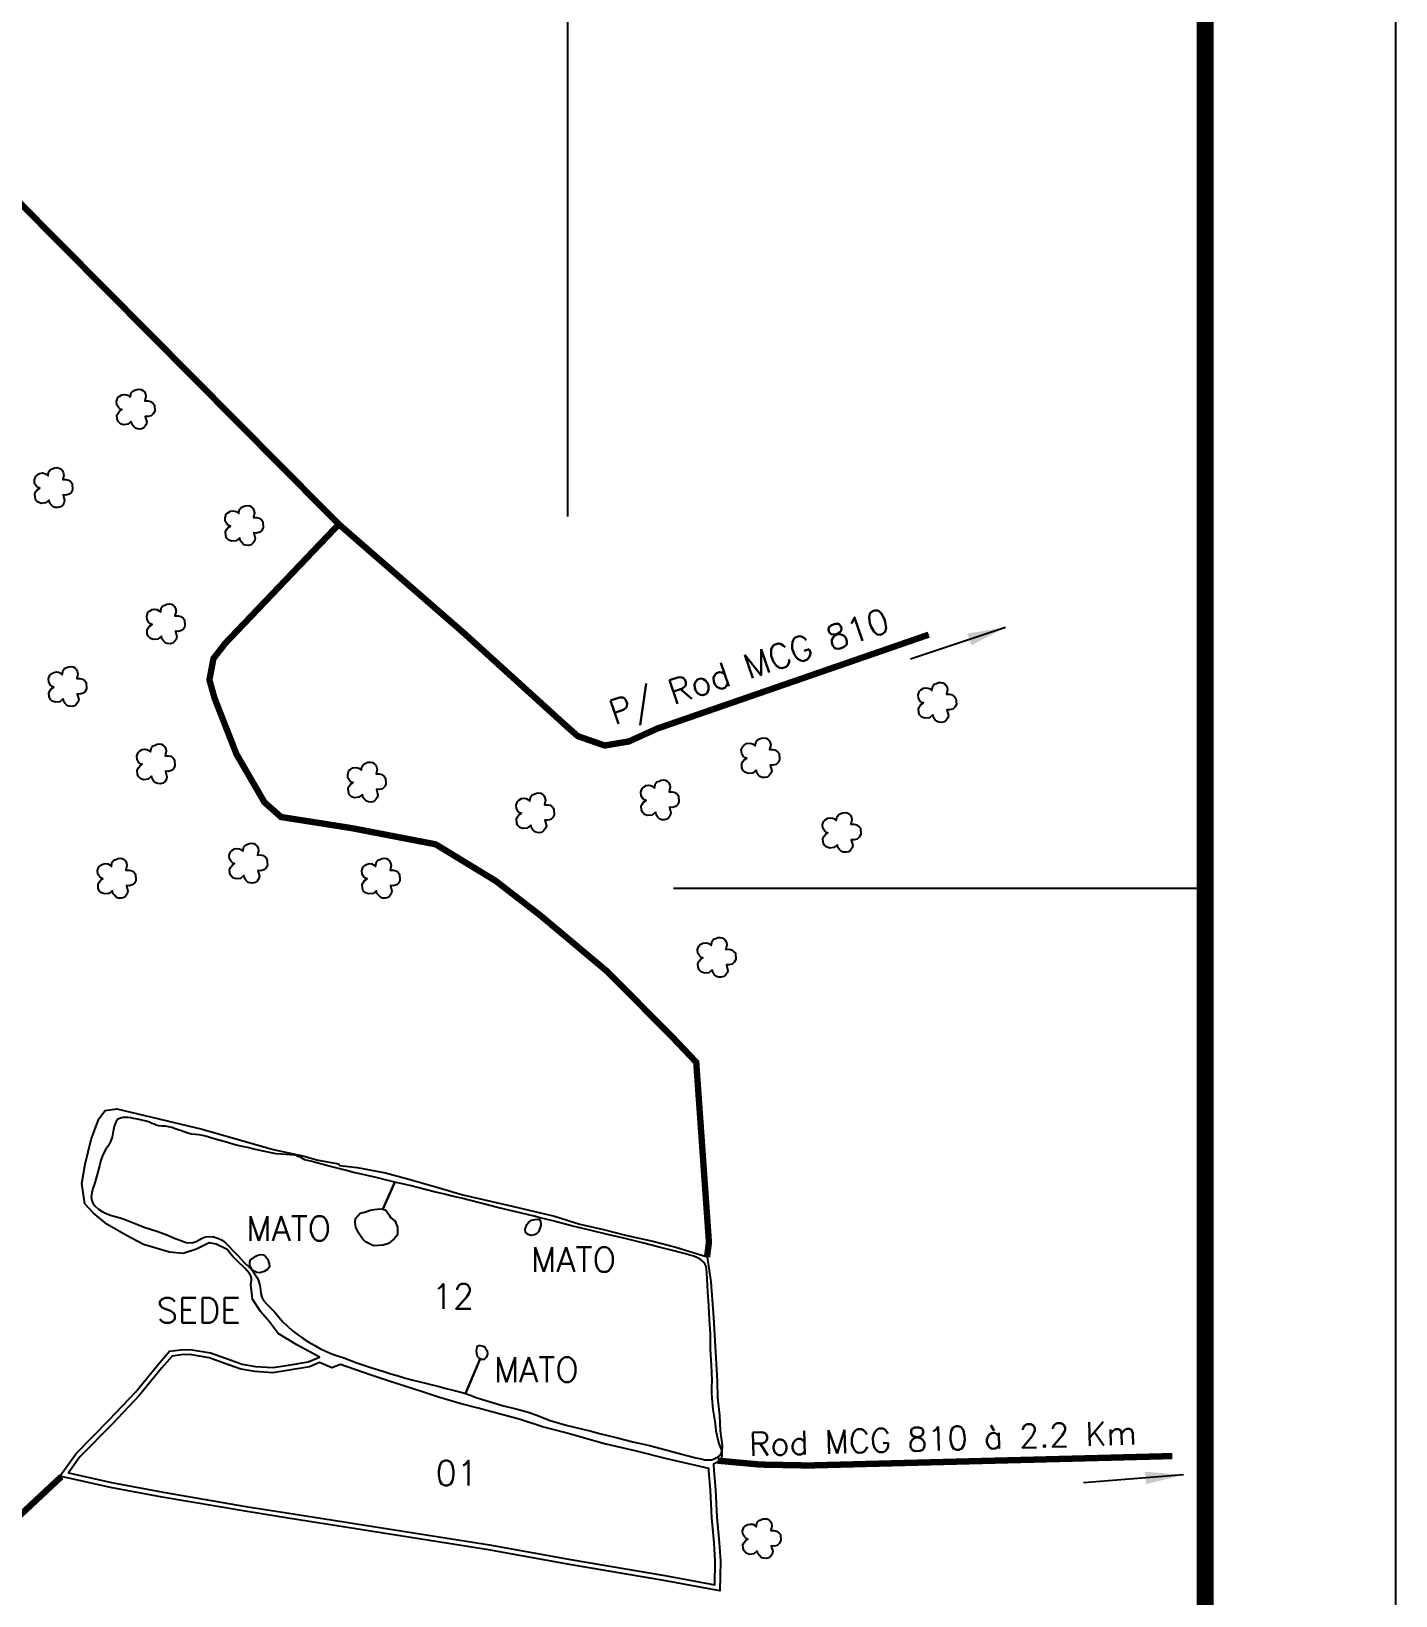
# Model space of a CAD drawing. Extents: x 728902 to 732052, y 7818439 to 7822894.
# Drawn here: x 730978 to 732052, y 7819843 to 7821075 of the extents above; entities that cross this region are included whole.
import ezdxf

# ---------------------------------------------------------------- set-up
doc = ezdxf.new("R2010")
doc.units = 0
doc.header["$MEASUREMENT"] = 0
doc.linetypes.add('CONTINUO', pattern=[0])
doc.linetypes.add('LIN0', pattern=[0])
doc.layers.add('0114000205', color=1, linetype='Continuous', lineweight=25)
doc.layers.add('TEXTO_DIVERSOS', color=7, linetype='Continuous', lineweight=5)
for name, color, linetype in [('0114000205001', 5, 'Continuous'), ('0114000205012', 5, 'Continuous'), ('ESTRADA', 1, 'Continuous'), ('MALHA', 8, 'Continuous'), ('MARGEM', 5, 'Continuous'), ('MATO', 3, 'Continuous'), ('TEXTO', 7, 'Continuous'), ('TEXTO_NUN_TAL', 7, 'Continuous')]:
    doc.layers.add(name, color=color, linetype=linetype)
doc.styles.add('Simplex', font='simplex.shx')
doc.styles.get("Standard").update_dxf_attribs({"font": 'arial.ttf'})
doc.dimstyles.new('ISO-25', dxfattribs={"dimtxt": 2.5, "dimasz": 2.5, "dimexe": 1.25, "dimexo": 0.625, "dimtad": 1, "dimtxsty": 'Standard', "dimcen": 2.5, "dimadec": 0, "dimazin": 0, "dimtfac": 1, "dimtmove": 0, "dimatfit": 3, "dimfxl": 0, "dimarcsym": 0})

msp = doc.modelspace()

# ---------------------------------------------------------------- linework, layer by layer
at = {"layer": '0114000205', "linetype": 'ByBlock'}
msp.add_lwpolyline([(731202.7, 7820032), (731186.8, 7820040.8), (731171.9, 7820049.6), (731164.9, 7820059.1), (731158.1, 7820067), (731151.9, 7820076.6), (731150.4, 7820088.4), (731151, 7820091.4), (731151.1, 7820093.2), (731150.5, 7820095), (731149.5, 7820096.9), (731145.9, 7820101.1), (731139.9, 7820106.5), (731136.2, 7820110.6), (731131.8, 7820115.8), (731123.2, 7820119.9), (731117.7, 7820121.1), (731107.6, 7820116.1), (731097.2, 7820112.7), (731086.4, 7820113.7), (731066.1, 7820119.8), (731052.6, 7820126.9), (731037.1, 7820135.8), (731026.4, 7820144.5), (731019.7, 7820151.7), (731017.5, 7820167.7), (731020, 7820183), (731024.9, 7820202.4), (731030.7, 7820218.6), (731035.7, 7820225.3), (731044.9, 7820226.6), (731112.1, 7820210.4), (731168.1, 7820194.4), (731191.5, 7820189.5), (731203.5, 7820186.2), (731219.6, 7820183.3), (731220.6, 7820181.9), (731234.3, 7820180.2), (731256.6, 7820176), (731274.8, 7820171.1), (731296.9, 7820164.8), (731317.3, 7820158.9), (731356.2, 7820149.9), (731389.7, 7820142), (731409.5, 7820135.7), (731428.2, 7820131.6), (731445.6, 7820127.1), (731466.9, 7820122.3), (731485.2, 7820117.7), (731509.7, 7820109.9), (731512.7, 7820090.3), (731514.8, 7820062.1), (731517.7, 7820012.1), (731517.9, 7819999.1), (731519.5, 7819985), (731520.1, 7819973), (731521.7, 7819961.4), (731521.1, 7819949.8), (731514.9, 7819946.8), (731515.1, 7819941.7), (731516.3, 7819926.5), (731517.4, 7819904.9), (731519.3, 7819885.1), (731520.2, 7819870.4), (731519.8, 7819847), (731475.8, 7819855.1), (731401.5, 7819867.7), (731337.6, 7819879.2), (731238.1, 7819895), (731179.8, 7819904.2), (731146, 7819909.6), (731080.8, 7819920.7), (731039.9, 7819928.3), (731000.2, 7819937.2), (731012.9, 7819955), (731038.7, 7819981.4), (731059.9, 7820003.6), (731077.2, 7820024.9), (731086.6, 7820035.6), (731095.4, 7820036.8), (731102.8, 7820037.1), (731118.8, 7820034.3), (731135.1, 7820028.6), (731143.6, 7820025.4), (731154.1, 7820023.6), (731167.7, 7820022.8), (731178.6, 7820024.3), (731195.6, 7820027.2), (731204.6, 7820031.1)], close=True, dxfattribs=at)
at = {"layer": '0114000205001', "linetype": 'ByBlock'}
msp.add_lwpolyline([(731221, 7820025.2), (731221, 7820025.2), (731214.2, 7820022.7), (731204.6, 7820026.8), (731196.7, 7820023.3), (731179.2, 7820020.4), (731167.8, 7820018.7), (731153.6, 7820019.6), (731142.6, 7820021.5), (731133.7, 7820024.8), (731117.8, 7820030.4), (731102.5, 7820033), (731095.7, 7820032.8), (731088.6, 7820031.8), (731080.3, 7820022.4), (731062.9, 7820001), (731041.6, 7819978.6), (731016, 7819952.4), (731006.9, 7819939.8), (731040.7, 7819932.3), (731081.5, 7819924.7), (731146.7, 7819913.5), (731180.4, 7819908.2), (731238.7, 7819898.9), (731338.3, 7819883.1), (731402.2, 7819871.7), (731476.5, 7819859), (731515.9, 7819851.8), (731516.2, 7819870.3), (731515.3, 7819884.8), (731513.4, 7819904.6), (731512.3, 7819926.3), (731511.1, 7819941.5), (731511, 7819943.4), (731478, 7819950.9), (731454.1, 7819957), (731430.2, 7819962.5), (731429.7, 7819962.5), (731405.2, 7819969.5), (731397.4, 7819971.7), (731380.1, 7819976), (731362.5, 7819981.8), (731349.9, 7819985.3), (731329.5, 7819990.9), (731316.2, 7819994.2), (731298.2, 7819999.5), (731285.6, 7820003.6), (731259.5, 7820012.2), (731244.4, 7820017.2)], close=True, dxfattribs=at)
at = {"layer": '0114000205012', "linetype": 'ByBlock'}
msp.add_lwpolyline([(731511.7, 7820060.3), (731511.2, 7820071.5), (731510.4, 7820082.8), (731509.9, 7820092.7), (731509.6, 7820097), (731509.4, 7820100.3), (731509, 7820102.4), (731508.3, 7820103.9), (731507.3, 7820105.4), (731505.9, 7820106.8), (731504.2, 7820108.1), (731502.1, 7820109.2), (731499.4, 7820110.4), (731496.2, 7820111.4), (731492.8, 7820112.3), (731488.6, 7820113.5), (731483.5, 7820114.8), (731472, 7820117.6), (731459, 7820120.9), (731445.2, 7820124.3), (731431.4, 7820127.6), (731417.4, 7820131.1), (731403, 7820134.5), (731388.3, 7820138.3), (731378.3, 7820140.8), (731377.3, 7820139.4), (731378.6, 7820138.2), (731378.8, 7820135), (731378.3, 7820133), (731377.1, 7820129.8), (731375.3, 7820128.1), (731373.8, 7820127.4), (731371, 7820126.8), (731368.8, 7820127.5), (731366.7, 7820129.4), (731366.5, 7820131.8), (731367.7, 7820135.4), (731369.2, 7820137.1), (731371.5, 7820138.9), (731374.1, 7820139.5), (731376.9, 7820139.7), (731377.3, 7820139.4), (731378.3, 7820140.8), (731373.6, 7820141.9), (731359.1, 7820145.5), (731344.8, 7820148.9), (731330.6, 7820152.5), (731316.3, 7820156.1), (731309.1, 7820157.8), (731302, 7820159.6), (731295.8, 7820160.9), (731288.9, 7820162.7), (731275.8, 7820166.1), (731264, 7820168.8), (731254.5, 7820147.6), (731256.7, 7820146.8), (731259.1, 7820143.3), (731260.8, 7820140.8), (731263.9, 7820138.2), (731266, 7820133.3), (731266.1, 7820127.3), (731263.4, 7820124.1), (731258.8, 7820120.4), (731254.6, 7820119.1), (731247, 7820118.7), (731240.9, 7820121.7), (731238.5, 7820124.1), (731235.3, 7820128.8), (731233.2, 7820133.4), (731232.7, 7820137.2), (731233, 7820140.1), (731236.6, 7820144.3), (731240.3, 7820145.1), (731244.4, 7820146.8), (731247.6, 7820147.2), (731252.4, 7820147.7), (731254.4, 7820147.6), (731264, 7820168.8), (731261.6, 7820169.3), (731249.1, 7820172.5), (731237.6, 7820175), (731231.3, 7820176.5), (731224.8, 7820178.1), (731218.4, 7820179.7), (731212.1, 7820181.4), (731206.3, 7820182.9), (731201.4, 7820184.2), (731197.7, 7820185.2), (731195, 7820185.8), (731193.1, 7820186.4), (731191.7, 7820187.1), (731189.1, 7820188.6), (731187.6, 7820189.1), (731186, 7820189.8), (731184, 7820190.2), (731181.4, 7820190.4), (731178.1, 7820190.6), (731174.4, 7820190.8), (731170.5, 7820191.2), (731166.6, 7820191.8), (731162.8, 7820192.6), (731159, 7820193.5), (731155.4, 7820194.3), (731151.9, 7820195.1), (731147.9, 7820196), (731139, 7820198), (731130.3, 7820200.6), (731122.5, 7820202.7), (731119.1, 7820203.7), (731115.9, 7820204.7), (731112.6, 7820205.4), (731109.9, 7820206.1), (731107, 7820206.4), (731104.1, 7820206.7), (731100.9, 7820207.4), (731098.1, 7820208.4), (731095.8, 7820209.2), (731093.4, 7820210.1), (731091, 7820210.9), (731088.4, 7820211.7), (731085.7, 7820212.3), (731083.3, 7820212.8), (731080.6, 7820212.8), (731078.2, 7820213.2), (731076, 7820213.7), (731074.3, 7820214.4), (731072.6, 7820215.1), (731070.7, 7820215.9), (731068.1, 7820216.9), (731064.6, 7820217.7), (731061.2, 7820218.4), (731058.2, 7820219), (731056, 7820219.5), (731054, 7820219.8), (731052.4, 7820219.8), (731051.2, 7820219.7), (731049.9, 7820219.7), (731048.7, 7820219.5), (731047, 7820219), (731045.6, 7820218), (731044.5, 7820216.6), (731043.8, 7820214.8), (731043, 7820212.6), (731042.3, 7820210), (731041.9, 7820207.3), (731041.3, 7820204.1), (731040.1, 7820200.9), (731038.4, 7820197.6), (731036.2, 7820194.2), (731034.1, 7820190.3), (731032.5, 7820186), (731031.3, 7820181.7), (731030.2, 7820177.6), (731028.3, 7820170), (731027.1, 7820166.6), (731026.1, 7820163.7), (731025.3, 7820160.5), (731024.9, 7820157.3), (731025.3, 7820154.4), (731026.4, 7820151.8), (731028.2, 7820149.5), (731030.5, 7820147.5), (731033.4, 7820145.8), (731036.5, 7820144.2), (731039.9, 7820142.8), (731043.8, 7820141.7), (731047.6, 7820140.8), (731050.9, 7820139.6), (731058.7, 7820136.5), (731067.4, 7820133.1), (731076.4, 7820130.2), (731084.3, 7820127.3), (731091, 7820124.5), (731094, 7820123.3), (731096.8, 7820122.2), (731099.6, 7820121.4), (731102.4, 7820121), (731105, 7820121.3), (731107.5, 7820122.1), (731109.9, 7820123.4), (731112.2, 7820124.7), (731114.8, 7820125.7), (731117.8, 7820126.1), (731121.1, 7820125.8), (731124.6, 7820124.8), (731127.9, 7820123), (731130.9, 7820120.7), (731133.5, 7820118.2), (731135.9, 7820115.6), (731140.6, 7820110.7), (731145, 7820105.7), (731149.2, 7820101.9), (731152, 7820098.7), (731152.5, 7820098.9), (731151, 7820100.6), (731149.8, 7820103.4), (731149.6, 7820105.9), (731150.2, 7820107.7), (731151.1, 7820108.4), (731152.7, 7820109.3), (731154.4, 7820110.6), (731156.1, 7820111.4), (731158.5, 7820111.9), (731160.6, 7820111.6), (731162.4, 7820110.1), (731163.8, 7820107.8), (731164.9, 7820104.6), (731165.2, 7820102.1), (731163.7, 7820100), (731161, 7820098.5), (731157.6, 7820097.5), (731155.2, 7820097.7), (731152.5, 7820098.9), (731152, 7820098.7), (731152.7, 7820097.9), (731154.3, 7820095.6), (731155.7, 7820093.1), (731156.7, 7820090.4), (731157.6, 7820087.4), (731158.1, 7820084.2), (731158.5, 7820081.1), (731159.2, 7820078.2), (731160.5, 7820075.6), (731162.9, 7820073), (731166.1, 7820069.9), (731169.3, 7820066.3), (731172.6, 7820062.6), (731175.8, 7820058.9), (731179.3, 7820055.4), (731183.1, 7820052.1), (731187.3, 7820048.9), (731191.6, 7820045.8), (731196.1, 7820042.9), (731200.8, 7820040.1), (731205.3, 7820037.5), (731214.8, 7820033.4), (731224.4, 7820030.1), (731234, 7820026.6), (731244.3, 7820023.2), (731255.1, 7820019.6), (731260.7, 7820017.8), (731266.5, 7820016.2), (731272.3, 7820014.5), (731278.4, 7820013), (731284.8, 7820011.4), (731291.3, 7820009.7), (731297.8, 7820008.1), (731304.4, 7820006.4), (731310.8, 7820004.8), (731317, 7820003.2), (731319.5, 7820002.4), (731331, 7820029.8), (731330.5, 7820030), (731329.1, 7820031.5), (731328.5, 7820033.8), (731328.2, 7820036.4), (731328.6, 7820038.7), (731328.8, 7820039.6), (731330, 7820040.2), (731331.2, 7820040.2), (731333.5, 7820039.7), (731334.7, 7820038.8), (731335.3, 7820037.9), (731336.6, 7820036.1), (731336.9, 7820033.4), (731335.8, 7820030.6), (731334.2, 7820029.2), (731332.2, 7820029.2), (731331, 7820029.8), (731319.5, 7820002.4), (731322.8, 7820001.4), (731328, 7819999.3), (731333, 7819997.7), (731338.1, 7819996.1), (731343.5, 7819994.4), (731349.5, 7819992.6), (731355.9, 7819991), (731362.4, 7819989.5), (731368.9, 7819987.6), (731374.8, 7819985.5), (731386.3, 7819981), (731398.8, 7819977.5), (731411.8, 7819974.2), (731418.4, 7819972.6), (731425.1, 7819971), (731431.7, 7819969.4), (731438.2, 7819967.6), (731451.2, 7819964.4), (731464.4, 7819961.3), (731477.2, 7819958.1), (731489.9, 7819954.6), (731500.9, 7819951.7), (731505.1, 7819950.8), (731508, 7819950.1), (731512.2, 7819950.1), (731513.2, 7819950.2), (731514.1, 7819950.4), (731516, 7819951.1), (731517, 7819951.7), (731518.4, 7819952.4), (731519.4, 7819953.3), (731520.2, 7819954.1), (731521.2, 7819955.8), (731521.4, 7819957), (731520.7, 7819959), (731519.4, 7819962.2), (731518.4, 7819965.7), (731517.6, 7819969.4), (731517, 7819972.7), (731516.5, 7819976.1), (731516, 7819980.3), (731514.5, 7819989.9), (731513.7, 7819998.6), (731513.6, 7820002.8), (731513.5, 7820007.4), (731513.7, 7820012.6), (731513.1, 7820024.6), (731512.5, 7820037.3), (731512.3, 7820049.4)], close=True, dxfattribs=at)
at = {"layer": 'ESTRADA', "linetype": 'ByBlock', "const_width": 5}
for points in [[(730944.7, 7820964), (731219.8, 7820686.8), (731130.5, 7820593.2), (731121.1, 7820581.1), (731117.9, 7820564.3), (731121.9, 7820550), (731139.2, 7820505.8), (731161.2, 7820467.9), (731174.3, 7820456.3), (731230.2, 7820447.5), (731296, 7820434.8), (731343.3, 7820406), (731378.6, 7820378.7), (731430.6, 7820335.1), (731481.3, 7820284.2), (731501.2, 7820263.2), (731511.2, 7820121.4), (731509.7, 7820109.9)], [(731219.8, 7820686.8), (731318.3, 7820601.1), (731399.4, 7820527.5), (731407.9, 7820520), (731429.1, 7820512.6), (731448.2, 7820515.8), (731470.4, 7820525.9), (731684.3, 7820599.9)], [(731001.3, 7819936.9), (730924.3, 7819864.9), (730900.7, 7819852.3), (730864.1, 7819847.8), (730816, 7819853.4), (730814.2, 7819854), (730775.4, 7819868), (730709.6, 7819891), (730656.7, 7819905.8), (730593, 7819929.4), (730554.2, 7819937.9), (730514.2, 7819951.9), (730460.6, 7819961.8), (730413.7, 7819972.2), (730401.5, 7819986.5), (730359.4, 7820025.2), (730314.1, 7820065.9)], [(731518, 7819949.5), (731551.7, 7819946.4), (731590, 7819945.7), (731876, 7819953.1)]]:
    msp.add_lwpolyline(points, dxfattribs=at)
at = {"layer": 'MALHA'}
for points in [[(731400, 7820692.9), (731400, 7821460.4)], [(731901.9, 7820400), (731483.2, 7820400)]]:
    msp.add_lwpolyline(points, dxfattribs=at)
at = {"layer": 'MARGEM', "color": 174, "linetype": 'LIN0', "flags": 128}
msp.add_lwpolyline([(732051.9, 7818438.5), (732051.9, 7822893.5), (728901.9, 7822893.5), (728901.9, 7818438.5)], close=True, dxfattribs=at)
at = {"layer": 'MARGEM', "color": 174, "linetype": 'LIN0', "const_width": 13.6, "flags": 128}
msp.add_lwpolyline([(731901.9, 7818940.1), (731901.9, 7822743.5), (729051.9, 7822743.5), (729051.9, 7818940.1)], close=True, dxfattribs=at)
at = {"layer": 'MATO', "linetype": 'Continuous'}
for points in [[(731256.7, 7820146.8), (731259.1, 7820143.3), (731260.8, 7820140.8), (731263.9, 7820138.2), (731266, 7820133.3), (731266.1, 7820127.3), (731263.4, 7820124.1), (731258.8, 7820120.4), (731254.6, 7820119.1), (731247, 7820118.7), (731240.9, 7820121.7), (731238.5, 7820124.1), (731235.3, 7820128.8), (731233.2, 7820133.4), (731232.7, 7820137.2), (731233, 7820140.1), (731236.6, 7820144.3), (731240.3, 7820145.1), (731244.4, 7820146.8), (731247.6, 7820147.2), (731252.4, 7820147.7), (731254.5, 7820147.6)], [(731378.6, 7820138.2), (731378.8, 7820135), (731378.3, 7820133), (731377.1, 7820129.8), (731375.3, 7820128.1), (731373.8, 7820127.4), (731371, 7820126.8), (731368.8, 7820127.5), (731366.7, 7820129.4), (731366.5, 7820131.8), (731367.7, 7820135.4), (731369.2, 7820137.1), (731371.5, 7820138.9), (731374.1, 7820139.5), (731376.9, 7820139.7)], [(731151.1, 7820108.4), (731152.7, 7820109.3), (731154.4, 7820110.6), (731156.1, 7820111.4), (731158.5, 7820111.9), (731160.6, 7820111.6), (731162.4, 7820110.1), (731163.8, 7820107.8), (731164.9, 7820104.6), (731165.2, 7820102.1), (731163.7, 7820100), (731161, 7820098.5), (731157.6, 7820097.5), (731155.2, 7820097.7), (731152.5, 7820098.9), (731151, 7820100.6), (731149.8, 7820103.4), (731149.6, 7820105.9), (731150.2, 7820107.7)], [(731335.3, 7820037.9), (731336.6, 7820036.1), (731336.9, 7820033.4), (731335.8, 7820030.6), (731334.2, 7820029.2), (731332.2, 7820029.2), (731330.5, 7820030), (731329.1, 7820031.5), (731328.5, 7820033.8), (731328.2, 7820036.4), (731328.6, 7820038.7), (731328.8, 7820039.6), (731330, 7820040.2), (731331.2, 7820040.2), (731333.5, 7820039.7), (731334.7, 7820038.8)]]:
    msp.add_lwpolyline(points, close=True, dxfattribs=at)
at = {"layer": 'MATO', "linetype": 'CONTINUO'}
for points in [[(731056.4, 7820767.7, 0), (731053.7, 7820765.5, 0), (731050.2, 7820765.1, 0), (731047.8, 7820766, 0), (731046, 7820767.7, 0), (731045.3, 7820769.7, 0), (731045.1, 7820772.6, 0), (731046, 7820774.4, 0), (731047, 7820775.8, 0), (731049, 7820777.1, 0), (731047.7, 7820777.5, 0), (731046.5, 7820778.5, 0), (731045, 7820780.8, 0), (731044.8, 7820783.6, 0), (731045.8, 7820786.5, 0), (731046.9, 7820787.5, 0), (731049, 7820788.7, 0), (731051.1, 7820789, 0), (731052.8, 7820788.8, 0), (731054.1, 7820788.1, 0), (731055.6, 7820786.8, 0), (731056, 7820789.3, 0), (731056.4, 7820790.3, 0), (731057.5, 7820791.7, 0), (731059.2, 7820792.3, 0), (731060.8, 7820793, 0), (731062.5, 7820793.2, 0), (731064.2, 7820793, 0), (731065.6, 7820792.2, 0), (731066.7, 7820791.1, 0), (731067.6, 7820789.3, 0), (731067.9, 7820787.4, 0), (731067.1, 7820783.9, 0), (731069.6, 7820783.9, 0), (731071.6, 7820783.4, 0), (731073.5, 7820781.9, 0), (731074.6, 7820780.7, 0), (731074.9, 7820775.8, 0), (731073.7, 7820773.7, 0), (731072.1, 7820772.2, 0), (731069.6, 7820771.6, 0), (731067.4, 7820771.7, 0), (731068.6, 7820767.2, 0), (731068.1, 7820765.3, 0), (731066.8, 7820763.5, 0), (731065.3, 7820762.3, 0), (731063.3, 7820761.8, 0), (731061.3, 7820761.9, 0), (731059.7, 7820762.4, 0), (731058, 7820764.1, 0), (731056.8, 7820765.6, 0), (731056.4, 7820768, 0)], [(730991.6, 7820705.9, 0), (730988.9, 7820703.6, 0), (730985.5, 7820703.2, 0), (730983, 7820704.2, 0), (730981.3, 7820705.9, 0), (730980.6, 7820707.9, 0), (730980.4, 7820710.7, 0), (730981.3, 7820712.6, 0), (730982.3, 7820713.9, 0), (730984.3, 7820715.3, 0), (730983, 7820715.7, 0), (730981.8, 7820716.7, 0), (730980.3, 7820719, 0), (730980.1, 7820721.8, 0), (730981.1, 7820724.6, 0), (730982.2, 7820725.6, 0), (730984.2, 7820726.9, 0), (730986.4, 7820727.2, 0), (730988.1, 7820726.9, 0), (730989.4, 7820726.3, 0), (730990.9, 7820725, 0), (730991.3, 7820727.5, 0), (730991.7, 7820728.5, 0), (730992.8, 7820729.9, 0), (730994.4, 7820730.5, 0), (730996, 7820731.2, 0), (730997.8, 7820731.4, 0), (730999.5, 7820731.1, 0), (731000.9, 7820730.4, 0), (731001.9, 7820729.3, 0), (731002.8, 7820727.5, 0), (731003.2, 7820725.5, 0), (731002.4, 7820722, 0), (731004.8, 7820722.1, 0), (731006.9, 7820721.6, 0), (731008.8, 7820720.1, 0), (731009.9, 7820718.8, 0), (731010.1, 7820714, 0), (731009, 7820711.8, 0), (731007.4, 7820710.4, 0), (731004.9, 7820709.7, 0), (731002.7, 7820709.9, 0), (731003.9, 7820705.4, 0), (731003.4, 7820703.5, 0), (731002.1, 7820701.6, 0), (731000.6, 7820700.5, 0), (730998.6, 7820700, 0), (730996.5, 7820700.1, 0), (730995, 7820700.5, 0), (730993.3, 7820702.2, 0), (730992.1, 7820703.8, 0), (730991.7, 7820706.1, 0)], [(731141.8, 7820676.1, 0), (731139, 7820673.8, 0), (731135.6, 7820673.4, 0), (731133.1, 7820674.4, 0), (731131.4, 7820676.1, 0), (731130.7, 7820678, 0), (731130.5, 7820680.9, 0), (731131.4, 7820682.8, 0), (731132.4, 7820684.1, 0), (731134.4, 7820685.4, 0), (731133.1, 7820685.9, 0), (731131.9, 7820686.9, 0), (731130.4, 7820689.2, 0), (731130.2, 7820691.9, 0), (731131.2, 7820694.8, 0), (731132.3, 7820695.8, 0), (731134.4, 7820697.1, 0), (731136.5, 7820697.3, 0), (731138.2, 7820697.1, 0), (731139.5, 7820696.5, 0), (731141, 7820695.2, 0), (731141.4, 7820697.7, 0), (731141.8, 7820698.7, 0), (731142.9, 7820700.1, 0), (731144.5, 7820700.7, 0), (731146.1, 7820701.4, 0), (731147.9, 7820701.5, 0), (731149.6, 7820701.3, 0), (731151, 7820700.6, 0), (731152, 7820699.5, 0), (731152.9, 7820697.7, 0), (731153.3, 7820695.7, 0), (731152.5, 7820692.2, 0), (731154.9, 7820692.2, 0), (731157, 7820691.7, 0), (731158.9, 7820690.2, 0), (731160, 7820689, 0), (731160.3, 7820684.2, 0), (731159.1, 7820682, 0), (731157.5, 7820680.6, 0), (731155, 7820679.9, 0), (731152.8, 7820680.1, 0), (731154, 7820675.6, 0), (731153.5, 7820673.6, 0), (731152.2, 7820671.8, 0), (731150.7, 7820670.7, 0), (731148.7, 7820670.2, 0), (731146.6, 7820670.3, 0), (731145.1, 7820670.7, 0), (731143.4, 7820672.4, 0), (731142.2, 7820674, 0), (731141.8, 7820676.3, 0)], [(731080.1, 7820598.6, 0), (731077.4, 7820596.4, 0), (731073.9, 7820596, 0), (731071.5, 7820596.9, 0), (731069.7, 7820598.6, 0), (731069, 7820600.6, 0), (731068.8, 7820603.5, 0), (731069.8, 7820605.3, 0), (731070.7, 7820606.7, 0), (731072.7, 7820608, 0), (731071.5, 7820608.4, 0), (731070.2, 7820609.4, 0), (731068.8, 7820611.7, 0), (731068.5, 7820614.5, 0), (731069.5, 7820617.4, 0), (731070.7, 7820618.4, 0), (731072.7, 7820619.6, 0), (731074.8, 7820619.9, 0), (731076.5, 7820619.7, 0), (731077.8, 7820619, 0), (731079.3, 7820617.7, 0), (731079.8, 7820620.2, 0), (731080.1, 7820621.2, 0), (731081.2, 7820622.6, 0), (731082.9, 7820623.2, 0), (731084.5, 7820623.9, 0), (731086.3, 7820624.1, 0), (731088, 7820623.9, 0), (731089.3, 7820623.1, 0), (731090.4, 7820622, 0), (731091.3, 7820620.3, 0), (731091.6, 7820618.3, 0), (731090.8, 7820614.8, 0), (731093.3, 7820614.8, 0), (731095.3, 7820614.3, 0), (731097.2, 7820612.8, 0), (731098.3, 7820611.6, 0), (731098.6, 7820606.7, 0), (731097.4, 7820604.6, 0), (731095.8, 7820603.1, 0), (731093.3, 7820602.5, 0), (731091.2, 7820602.7, 0), (731092.3, 7820598.1, 0), (731091.8, 7820596.2, 0), (731090.5, 7820594.4, 0), (731089, 7820593.2, 0), (731087, 7820592.7, 0), (731085, 7820592.8, 0), (731083.5, 7820593.3, 0), (731081.7, 7820595, 0), (731080.5, 7820596.5, 0), (731080.2, 7820598.9, 0)], [(731002.7, 7820549.3, 0), (731000, 7820547, 0), (730996.6, 7820546.6, 0), (730994.1, 7820547.5, 0), (730992.4, 7820549.2, 0), (730991.6, 7820551.2, 0), (730991.4, 7820554.1, 0), (730992.4, 7820555.9, 0), (730993.4, 7820557.3, 0), (730995.4, 7820558.6, 0), (730994.1, 7820559, 0), (730992.9, 7820560.1, 0), (730991.4, 7820562.4, 0), (730991.1, 7820565.1, 0), (730992.2, 7820568, 0), (730993.3, 7820569, 0), (730995.3, 7820570.2, 0), (730997.4, 7820570.5, 0), (730999.1, 7820570.3, 0), (731000.5, 7820569.7, 0), (731002, 7820568.3, 0), (731002.4, 7820570.9, 0), (731002.8, 7820571.9, 0), (731003.9, 7820573.3, 0), (731005.5, 7820573.9, 0), (731007.1, 7820574.6, 0), (731008.9, 7820574.7, 0), (731010.6, 7820574.5, 0), (731012, 7820573.8, 0), (731013, 7820572.6, 0), (731013.9, 7820570.9, 0), (731014.3, 7820568.9, 0), (731013.4, 7820565.4, 0), (731015.9, 7820565.4, 0), (731017.9, 7820564.9, 0), (731019.9, 7820563.4, 0), (731020.9, 7820562.2, 0), (731021.2, 7820557.4, 0), (731020, 7820555.2, 0), (731018.4, 7820553.7, 0), (731016, 7820553.1, 0), (731013.8, 7820553.3, 0), (731015, 7820548.8, 0), (731014.4, 7820546.8, 0), (731013.1, 7820545, 0), (731011.7, 7820543.8, 0), (731009.6, 7820543.3, 0), (731007.6, 7820543.5, 0), (731006.1, 7820543.9, 0), (731004.3, 7820545.6, 0), (731003.2, 7820547.1, 0), (731002.8, 7820549.5, 0)], [(731687.5, 7820536.8, 0), (731684.8, 7820534.5, 0), (731681.3, 7820534.1, 0), (731678.9, 7820535, 0), (731677.1, 7820536.8, 0), (731676.4, 7820538.7, 0), (731676.2, 7820541.6, 0), (731677.2, 7820543.4, 0), (731678.1, 7820544.8, 0), (731680.1, 7820546.1, 0), (731678.9, 7820546.5, 0), (731677.6, 7820547.6, 0), (731676.2, 7820549.9, 0), (731675.9, 7820552.6, 0), (731677, 7820555.5, 0), (731678.1, 7820556.5, 0), (731680.1, 7820557.7, 0), (731682.2, 7820558, 0), (731683.9, 7820557.8, 0), (731685.3, 7820557.2, 0), (731686.7, 7820555.8, 0), (731687.2, 7820558.4, 0), (731687.5, 7820559.4, 0), (731688.6, 7820560.8, 0), (731690.3, 7820561.4, 0), (731691.9, 7820562.1, 0), (731693.7, 7820562.2, 0), (731695.4, 7820562, 0), (731696.8, 7820561.3, 0), (731697.8, 7820560.1, 0), (731698.7, 7820558.4, 0), (731699, 7820556.4, 0), (731698.2, 7820552.9, 0), (731700.7, 7820552.9, 0), (731702.7, 7820552.4, 0), (731704.6, 7820550.9, 0), (731705.7, 7820549.7, 0), (731706, 7820544.9, 0), (731704.8, 7820542.7, 0), (731703.2, 7820541.2, 0), (731700.7, 7820540.6, 0), (731698.6, 7820540.8, 0), (731699.7, 7820536.3, 0), (731699.2, 7820534.3, 0), (731697.9, 7820532.5, 0), (731696.5, 7820531.3, 0), (731694.4, 7820530.8, 0), (731692.4, 7820531, 0), (731690.9, 7820531.4, 0), (731689.1, 7820533.1, 0), (731687.9, 7820534.7, 0), (731687.6, 7820537, 0)], [(731548.3, 7820493.2, 0), (731545.6, 7820490.9, 0), (731542.2, 7820490.6, 0), (731539.7, 7820491.5, 0), (731538, 7820493.2, 0), (731537.2, 7820495.2, 0), (731537.1, 7820498.1, 0), (731538, 7820499.9, 0), (731539, 7820501.3, 0), (731541, 7820502.6, 0), (731539.7, 7820503, 0), (731538.5, 7820504, 0), (731537, 7820506.3, 0), (731536.7, 7820509.1, 0), (731537.8, 7820511.9, 0), (731538.9, 7820513, 0), (731540.9, 7820514.2, 0), (731543, 7820514.5, 0), (731544.7, 7820514.2, 0), (731546.1, 7820513.6, 0), (731547.6, 7820512.3, 0), (731548, 7820514.8, 0), (731548.4, 7820515.8, 0), (731549.5, 7820517.2, 0), (731551.1, 7820517.8, 0), (731552.7, 7820518.5, 0), (731554.5, 7820518.7, 0), (731556.2, 7820518.4, 0), (731557.6, 7820517.7, 0), (731558.6, 7820516.6, 0), (731559.5, 7820514.8, 0), (731559.9, 7820512.9, 0), (731559, 7820509.4, 0), (731561.5, 7820509.4, 0), (731563.5, 7820508.9, 0), (731565.5, 7820507.4, 0), (731566.5, 7820506.2, 0), (731566.8, 7820501.3, 0), (731565.6, 7820499.2, 0), (731564.1, 7820497.7, 0), (731561.6, 7820497, 0), (731559.4, 7820497.2, 0), (731560.6, 7820492.7, 0), (731560, 7820490.8, 0), (731558.7, 7820489, 0), (731557.3, 7820487.8, 0), (731555.2, 7820487.3, 0), (731553.2, 7820487.4, 0), (731551.7, 7820487.9, 0), (731549.9, 7820489.6, 0), (731548.8, 7820491.1, 0), (731548.4, 7820493.5, 0)], [(731072.3, 7820488.4, 0), (731069.6, 7820486.1, 0), (731066.1, 7820485.7, 0), (731063.7, 7820486.7, 0), (731061.9, 7820488.4, 0), (731061.2, 7820490.4, 0), (731061, 7820493.3, 0), (731062, 7820495.1, 0), (731063, 7820496.4, 0), (731064.9, 7820497.8, 0), (731063.7, 7820498.2, 0), (731062.4, 7820499.2, 0), (731061, 7820501.5, 0), (731060.7, 7820504.3, 0), (731061.8, 7820507.1, 0), (731062.9, 7820508.2, 0), (731064.9, 7820509.4, 0), (731067, 7820509.7, 0), (731068.7, 7820509.4, 0), (731070.1, 7820508.8, 0), (731071.5, 7820507.5, 0), (731072, 7820510, 0), (731072.3, 7820511, 0), (731073.4, 7820512.4, 0), (731075.1, 7820513, 0), (731076.7, 7820513.7, 0), (731078.5, 7820513.9, 0), (731080.2, 7820513.6, 0), (731081.6, 7820512.9, 0), (731082.6, 7820511.8, 0), (731083.5, 7820510, 0), (731083.8, 7820508.1, 0), (731083, 7820504.5, 0), (731085.5, 7820504.6, 0), (731087.5, 7820504.1, 0), (731089.4, 7820502.6, 0), (731090.5, 7820501.4, 0), (731090.8, 7820496.5, 0), (731089.6, 7820494.3, 0), (731088, 7820492.9, 0), (731085.5, 7820492.2, 0), (731083.4, 7820492.4, 0), (731084.5, 7820487.9, 0), (731084, 7820486, 0), (731082.7, 7820484.1, 0), (731081.3, 7820483, 0), (731079.2, 7820482.5, 0), (731077.2, 7820482.6, 0), (731075.7, 7820483.1, 0), (731073.9, 7820484.8, 0), (731072.7, 7820486.3, 0), (731072.4, 7820488.6, 0)], [(731238.3, 7820474.1, 0), (731235.6, 7820471.8, 0), (731232.2, 7820471.4, 0), (731229.7, 7820472.3, 0), (731228, 7820474, 0), (731227.3, 7820476, 0), (731227.1, 7820478.9, 0), (731228, 7820480.7, 0), (731229, 7820482.1, 0), (731231, 7820483.4, 0), (731229.7, 7820483.8, 0), (731228.5, 7820484.9, 0), (731227, 7820487.2, 0), (731226.8, 7820489.9, 0), (731227.8, 7820492.8, 0), (731228.9, 7820493.8, 0), (731230.9, 7820495, 0), (731233.1, 7820495.3, 0), (731234.8, 7820495.1, 0), (731236.1, 7820494.5, 0), (731237.6, 7820493.1, 0), (731238, 7820495.7, 0), (731238.4, 7820496.7, 0), (731239.5, 7820498, 0), (731241.1, 7820498.6, 0), (731242.7, 7820499.4, 0), (731244.5, 7820499.5, 0), (731246.2, 7820499.3, 0), (731247.6, 7820498.5, 0), (731248.6, 7820497.4, 0), (731249.5, 7820495.7, 0), (731249.9, 7820493.7, 0), (731249.1, 7820490.2, 0), (731251.5, 7820490.2, 0), (731253.6, 7820489.7, 0), (731255.5, 7820488.2, 0), (731256.6, 7820487, 0), (731256.8, 7820482.2, 0), (731255.7, 7820480, 0), (731254.1, 7820478.5, 0), (731251.6, 7820477.9, 0), (731249.4, 7820478.1, 0), (731250.6, 7820473.6, 0), (731250.1, 7820471.6, 0), (731248.7, 7820469.8, 0), (731247.3, 7820468.6, 0), (731245.3, 7820468.1, 0), (731243.2, 7820468.3, 0), (731241.7, 7820468.7, 0), (731240, 7820470.4, 0), (731238.8, 7820471.9, 0), (731238.4, 7820474.3, 0)], [(731469.1, 7820460, 0), (731466.4, 7820457.8, 0), (731462.9, 7820457.4, 0), (731460.5, 7820458.3, 0), (731458.8, 7820460, 0), (731458, 7820462, 0), (731457.8, 7820464.9, 0), (731458.8, 7820466.7, 0), (731459.8, 7820468.1, 0), (731461.8, 7820469.4, 0), (731460.5, 7820469.8, 0), (731459.2, 7820470.8, 0), (731457.8, 7820473.1, 0), (731457.5, 7820475.9, 0), (731458.6, 7820478.8, 0), (731459.7, 7820479.8, 0), (731461.7, 7820481, 0), (731463.8, 7820481.3, 0), (731465.5, 7820481.1, 0), (731466.9, 7820480.4, 0), (731468.3, 7820479.1, 0), (731468.8, 7820481.6, 0), (731469.2, 7820482.6, 0), (731470.3, 7820484, 0), (731471.9, 7820484.6, 0), (731473.5, 7820485.3, 0), (731475.3, 7820485.5, 0), (731477, 7820485.3, 0), (731478.4, 7820484.5, 0), (731479.4, 7820483.4, 0), (731480.3, 7820481.7, 0), (731480.6, 7820479.7, 0), (731479.8, 7820476.2, 0), (731482.3, 7820476.2, 0), (731484.3, 7820475.7, 0), (731486.3, 7820474.2, 0), (731487.3, 7820473, 0), (731487.6, 7820468.1, 0), (731486.4, 7820466, 0), (731484.8, 7820464.5, 0), (731482.4, 7820463.9, 0), (731480.2, 7820464.1, 0), (731481.3, 7820459.5, 0), (731480.8, 7820457.6, 0), (731479.5, 7820455.8, 0), (731478.1, 7820454.6, 0), (731476, 7820454.1, 0), (731474, 7820454.2, 0), (731472.5, 7820454.7, 0), (731470.7, 7820456.4, 0), (731469.6, 7820457.9, 0), (731469.2, 7820460.3, 0)], [(731370.9, 7820449.8, 0), (731368.2, 7820447.6, 0), (731364.8, 7820447.2, 0), (731362.3, 7820448.1, 0), (731360.6, 7820449.8, 0), (731359.9, 7820451.8, 0), (731359.7, 7820454.7, 0), (731360.6, 7820456.5, 0), (731361.6, 7820457.9, 0), (731363.6, 7820459.2, 0), (731362.3, 7820459.6, 0), (731361.1, 7820460.6, 0), (731359.6, 7820463, 0), (731359.3, 7820465.7, 0), (731360.4, 7820468.6, 0), (731361.5, 7820469.6, 0), (731363.5, 7820470.8, 0), (731365.7, 7820471.1, 0), (731367.4, 7820470.9, 0), (731368.7, 7820470.2, 0), (731370.2, 7820468.9, 0), (731370.6, 7820471.4, 0), (731371, 7820472.4, 0), (731372.1, 7820473.8, 0), (731373.7, 7820474.4, 0), (731375.3, 7820475.1, 0), (731377.1, 7820475.3, 0), (731378.8, 7820475.1, 0), (731380.2, 7820474.3, 0), (731381.2, 7820473.2, 0), (731382.1, 7820471.5, 0), (731382.5, 7820469.5, 0), (731381.7, 7820466, 0), (731384.1, 7820466, 0), (731386.2, 7820465.5, 0), (731388.1, 7820464, 0), (731389.1, 7820462.8, 0), (731389.4, 7820457.9, 0), (731388.3, 7820455.8, 0), (731386.7, 7820454.3, 0), (731384.2, 7820453.7, 0), (731382, 7820453.9, 0), (731383.2, 7820449.3, 0), (731382.6, 7820447.4, 0), (731381.3, 7820445.6, 0), (731379.9, 7820444.4, 0), (731377.9, 7820443.9, 0), (731375.8, 7820444.1, 0), (731374.3, 7820444.5, 0), (731372.6, 7820446.2, 0), (731371.4, 7820447.7, 0), (731371, 7820450.1, 0)], [(731612.3, 7820434.4, 0), (731609.6, 7820432.2, 0), (731606.1, 7820431.8, 0), (731603.7, 7820432.7, 0), (731601.9, 7820434.4, 0), (731601.2, 7820436.4, 0), (731601, 7820439.3, 0), (731601.9, 7820441.1, 0), (731602.9, 7820442.5, 0), (731604.9, 7820443.8, 0), (731603.6, 7820444.2, 0), (731602.4, 7820445.2, 0), (731600.9, 7820447.5, 0), (731600.7, 7820450.3, 0), (731601.7, 7820453.1, 0), (731602.8, 7820454.2, 0), (731604.9, 7820455.4, 0), (731607, 7820455.7, 0), (731608.7, 7820455.5, 0), (731610, 7820454.8, 0), (731611.5, 7820453.5, 0), (731611.9, 7820456, 0), (731612.3, 7820457, 0), (731613.4, 7820458.4, 0), (731615.1, 7820459, 0), (731616.7, 7820459.7, 0), (731618.4, 7820459.9, 0), (731620.1, 7820459.7, 0), (731621.5, 7820458.9, 0), (731622.6, 7820457.8, 0), (731623.5, 7820456, 0), (731623.8, 7820454.1, 0), (731623, 7820450.6, 0), (731625.5, 7820450.6, 0), (731627.5, 7820450.1, 0), (731629.4, 7820448.6, 0), (731630.5, 7820447.4, 0), (731630.8, 7820442.5, 0), (731629.6, 7820440.4, 0), (731628, 7820438.9, 0), (731625.5, 7820438.3, 0), (731623.3, 7820438.4, 0), (731624.5, 7820433.9, 0), (731624, 7820432, 0), (731622.7, 7820430.2, 0), (731621.2, 7820429, 0), (731619.2, 7820428.5, 0), (731617.2, 7820428.6, 0), (731615.6, 7820429.1, 0), (731613.9, 7820430.8, 0), (731612.7, 7820432.3, 0), (731612.3, 7820434.7, 0)], [(731145, 7820410.2, 0), (731142.3, 7820407.9, 0), (731138.9, 7820407.5, 0), (731136.4, 7820408.5, 0), (731134.7, 7820410.2, 0), (731134, 7820412.1, 0), (731133.8, 7820415, 0), (731134.7, 7820416.9, 0), (731135.7, 7820418.2, 0), (731137.7, 7820419.6, 0), (731136.4, 7820420, 0), (731135.2, 7820421, 0), (731133.7, 7820423.3, 0), (731133.4, 7820426, 0), (731134.5, 7820428.9, 0), (731135.6, 7820429.9, 0), (731137.6, 7820431.2, 0), (731139.8, 7820431.5, 0), (731141.5, 7820431.2, 0), (731142.8, 7820430.6, 0), (731144.3, 7820429.3, 0), (731144.7, 7820431.8, 0), (731145.1, 7820432.8, 0), (731146.2, 7820434.2, 0), (731147.8, 7820434.8, 0), (731149.4, 7820435.5, 0), (731151.2, 7820435.7, 0), (731152.9, 7820435.4, 0), (731154.3, 7820434.7, 0), (731155.3, 7820433.6, 0), (731156.2, 7820431.8, 0), (731156.6, 7820429.8, 0), (731155.8, 7820426.3, 0), (731158.2, 7820426.4, 0), (731160.3, 7820425.9, 0), (731162.2, 7820424.3, 0), (731163.2, 7820423.1, 0), (731163.5, 7820418.3, 0), (731162.3, 7820416.1, 0), (731160.8, 7820414.7, 0), (731158.3, 7820414, 0), (731156.1, 7820414.2, 0), (731157.3, 7820409.7, 0), (731156.7, 7820407.8, 0), (731155.4, 7820405.9, 0), (731154, 7820404.8, 0), (731151.9, 7820404.3, 0), (731149.9, 7820404.4, 0), (731148.4, 7820404.8, 0), (731146.7, 7820406.5, 0), (731145.5, 7820408.1, 0), (731145.1, 7820410.4, 0)], [(731041.5, 7820398.3, 0), (731038.7, 7820396.1, 0), (731035.3, 7820395.7, 0), (731032.8, 7820396.6, 0), (731031.1, 7820398.3, 0), (731030.4, 7820400.3, 0), (731030.2, 7820403.2, 0), (731031.1, 7820405, 0), (731032.1, 7820406.4, 0), (731034.1, 7820407.7, 0), (731032.8, 7820408.1, 0), (731031.6, 7820409.1, 0), (731030.1, 7820411.4, 0), (731029.9, 7820414.2, 0), (731030.9, 7820417.1, 0), (731032, 7820418.1, 0), (731034.1, 7820419.3, 0), (731036.2, 7820419.6, 0), (731037.9, 7820419.4, 0), (731039.2, 7820418.7, 0), (731040.7, 7820417.4, 0), (731041.1, 7820419.9, 0), (731041.5, 7820420.9, 0), (731042.6, 7820422.3, 0), (731044.2, 7820422.9, 0), (731045.8, 7820423.6, 0), (731047.6, 7820423.8, 0), (731049.3, 7820423.6, 0), (731050.7, 7820422.8, 0), (731051.7, 7820421.7, 0), (731052.6, 7820420, 0), (731053, 7820418, 0), (731052.2, 7820414.5, 0), (731054.6, 7820414.5, 0), (731056.7, 7820414, 0), (731058.6, 7820412.5, 0), (731059.7, 7820411.3, 0), (731060, 7820406.4, 0), (731058.8, 7820404.3, 0), (731057.2, 7820402.8, 0), (731054.7, 7820402.2, 0), (731052.5, 7820402.4, 0), (731053.7, 7820397.8, 0), (731053.2, 7820395.9, 0), (731051.9, 7820394.1, 0), (731050.4, 7820392.9, 0), (731048.4, 7820392.4, 0), (731046.3, 7820392.5, 0), (731044.8, 7820393, 0), (731043.1, 7820394.7, 0), (731041.9, 7820396.2, 0), (731041.5, 7820398.6, 0)], [(731249.4, 7820398.3, 0), (731246.7, 7820396.1, 0), (731243.2, 7820395.7, 0), (731240.8, 7820396.6, 0), (731239, 7820398.3, 0), (731238.3, 7820400.3, 0), (731238.1, 7820403.2, 0), (731239.1, 7820405, 0), (731240.1, 7820406.4, 0), (731242, 7820407.7, 0), (731240.8, 7820408.1, 0), (731239.5, 7820409.1, 0), (731238.1, 7820411.4, 0), (731237.8, 7820414.2, 0), (731238.9, 7820417.1, 0), (731240, 7820418.1, 0), (731242, 7820419.3, 0), (731244.1, 7820419.6, 0), (731245.8, 7820419.4, 0), (731247.2, 7820418.7, 0), (731248.6, 7820417.4, 0), (731249.1, 7820419.9, 0), (731249.4, 7820420.9, 0), (731250.5, 7820422.3, 0), (731252.2, 7820422.9, 0), (731253.8, 7820423.6, 0), (731255.6, 7820423.8, 0), (731257.3, 7820423.6, 0), (731258.7, 7820422.8, 0), (731259.7, 7820421.7, 0), (731260.6, 7820420, 0), (731260.9, 7820418, 0), (731260.1, 7820414.5, 0), (731262.6, 7820414.5, 0), (731264.6, 7820414, 0), (731266.5, 7820412.5, 0), (731267.6, 7820411.3, 0), (731267.9, 7820406.4, 0), (731266.7, 7820404.3, 0), (731265.1, 7820402.8, 0), (731262.6, 7820402.2, 0), (731260.5, 7820402.4, 0), (731261.6, 7820397.8, 0), (731261.1, 7820395.9, 0), (731259.8, 7820394.1, 0), (731258.4, 7820392.9, 0), (731256.3, 7820392.4, 0), (731254.3, 7820392.5, 0), (731252.8, 7820393, 0), (731251, 7820394.7, 0), (731249.8, 7820396.2, 0), (731249.5, 7820398.6, 0)], [(731513.8, 7820336, 0), (731511.1, 7820333.7, 0), (731507.6, 7820333.3, 0), (731505.2, 7820334.3, 0), (731503.4, 7820336, 0), (731502.7, 7820338, 0), (731502.5, 7820340.9, 0), (731503.5, 7820342.7, 0), (731504.5, 7820344, 0), (731506.4, 7820345.4, 0), (731505.2, 7820345.8, 0), (731503.9, 7820346.8, 0), (731502.5, 7820349.1, 0), (731502.2, 7820351.9, 0), (731503.3, 7820354.7, 0), (731504.4, 7820355.8, 0), (731506.4, 7820357, 0), (731508.5, 7820357.3, 0), (731510.2, 7820357, 0), (731511.6, 7820356.4, 0), (731513, 7820355.1, 0), (731513.5, 7820357.6, 0), (731513.8, 7820358.6, 0), (731514.9, 7820360, 0), (731516.6, 7820360.6, 0), (731518.2, 7820361.3, 0), (731520, 7820361.5, 0), (731521.7, 7820361.2, 0), (731523.1, 7820360.5, 0), (731524.1, 7820359.4, 0), (731525, 7820357.6, 0), (731525.3, 7820355.7, 0), (731524.5, 7820352.1, 0), (731527, 7820352.2, 0), (731529, 7820351.7, 0), (731530.9, 7820350.2, 0), (731532, 7820349, 0), (731532.3, 7820344.1, 0), (731531.1, 7820341.9, 0), (731529.5, 7820340.5, 0), (731527, 7820339.8, 0), (731524.9, 7820340, 0), (731526, 7820335.5, 0), (731525.5, 7820333.6, 0), (731524.2, 7820331.7, 0), (731522.8, 7820330.6, 0), (731520.7, 7820330.1, 0), (731518.7, 7820330.2, 0), (731517.2, 7820330.7, 0), (731515.4, 7820332.4, 0), (731514.2, 7820333.9, 0), (731513.9, 7820336.2, 0)], [(731549.3, 7819878.4, 0), (731546.5, 7819876.1, 0), (731543.1, 7819875.7, 0), (731540.6, 7819876.6, 0), (731538.9, 7819878.4, 0), (731538.2, 7819880.3, 0), (731538, 7819883.2, 0), (731538.9, 7819885, 0), (731539.9, 7819886.4, 0), (731541.9, 7819887.7, 0), (731540.6, 7819888.1, 0), (731539.4, 7819889.2, 0), (731537.9, 7819891.5, 0), (731537.7, 7819894.2, 0), (731538.7, 7819897.1, 0), (731539.8, 7819898.1, 0), (731541.9, 7819899.3, 0), (731544, 7819899.6, 0), (731545.7, 7819899.4, 0), (731547, 7819898.8, 0), (731548.5, 7819897.4, 0), (731548.9, 7819900, 0), (731549.3, 7819901, 0), (731550.4, 7819902.4, 0), (731552.1, 7819903, 0), (731553.6, 7819903.7, 0), (731555.4, 7819903.8, 0), (731557.1, 7819903.6, 0), (731558.5, 7819902.9, 0), (731559.6, 7819901.7, 0), (731560.4, 7819900, 0), (731560.8, 7819898, 0), (731560, 7819894.5, 0), (731562.4, 7819894.5, 0), (731564.5, 7819894, 0), (731566.4, 7819892.5, 0), (731567.5, 7819891.3, 0), (731567.8, 7819886.5, 0), (731566.6, 7819884.3, 0), (731565, 7819882.8, 0), (731562.5, 7819882.2, 0), (731560.3, 7819882.4, 0), (731561.5, 7819877.9, 0), (731561, 7819875.9, 0), (731559.7, 7819874.1, 0), (731558.2, 7819872.9, 0), (731556.2, 7819872.4, 0), (731554.2, 7819872.6, 0), (731552.6, 7819873, 0), (731550.9, 7819874.7, 0), (731549.7, 7819876.3, 0), (731549.3, 7819878.6, 0)]]:
    msp.add_polyline3d(points, dxfattribs=at)

# ---------------------------------------------------------------- texts
at = {"layer": 'TEXTO_DIVERSOS', "linetype": 'Continuous', "style": 'Simplex'}
for s, height, rotation, p in [('P/ Rod MCG 810 ', 19.5, 18.8008, (731436.7, 7820528.5)), ('Rod MCG 810 à 2.2 Km', 18.5, 1.7341, (731543.2, 7819953.1))]:
    msp.add_text(s, height=height, rotation=rotation, dxfattribs=at).set_placement(p)
for s, p in [('MATO', (731146.9, 7820122.6)), ('MATO', (731371.1, 7820098.1)), ('SEDE', (731076.4, 7820058.1)), ('MATO', (731341.8, 7820011.4))]:
    msp.add_text(s, height=19.5, dxfattribs=at).set_placement(p)
at = {"layer": 'TEXTO_NUN_TAL', "linetype": 'Continuous', "style": 'Simplex'}
for s, p in [('12', (731292.9, 7820069.1)), ('01', (731296, 7819930))]:
    msp.add_text(s, height=19.5, dxfattribs=at).set_placement(p)

# ---------------------------------------------------------------- leaders
at = {"layer": 'TEXTO'}
for points in [[(731744.7, 7820605.6), (731669.9, 7820580.7)], [(731884.8, 7819938.3), (731806.2, 7819932)]]:
    msp.add_leader(points, dimstyle='ISO-25', override={"dimasz": 30, "dimzin": 0}, dxfattribs=at)

doc.saveas('drawing.dxf')
